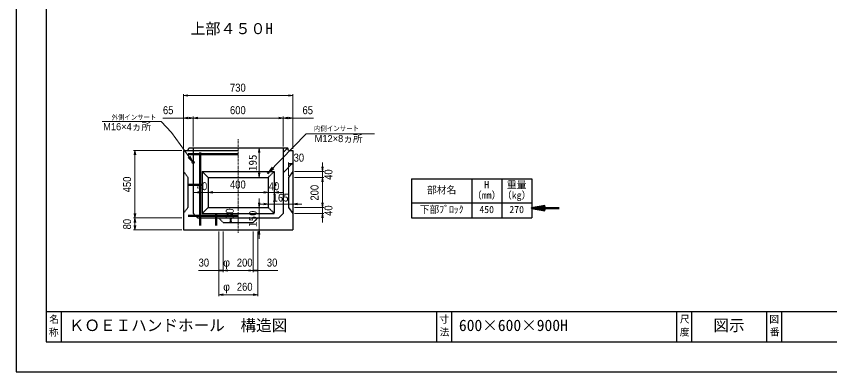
# Model space of a CAD drawing. Units: millimetres, scale not verified. Extents: x -210 to 210, y -148 to 148.
# Drawn here: x -210 to 61.1, y -148.5 to -30.2 of the extents above; entities that cross this region are included whole.
import ezdxf
from ezdxf.enums import TextEntityAlignment as Align

# ---------------------------------------------------------------- set-up
doc = ezdxf.new("R2010")
doc.units = ezdxf.units.MM
doc.linetypes.add('USER1', pattern=[12.95, 6.35, -3.175, 0.25, -3.175])
doc.linetypes.add('USER2', pattern=[4.7625, 3.175, -1.5875])
doc.layers.add('0-0', color=7, linetype='Continuous')
for name, color, linetype, lineweight in [('0-1_0', 9, 'Continuous', 25), ('0-2_dims', 2, 'Continuous', 13), ('0-3_pen1実線', 4, 'Continuous', 13), ('0-4_pen2実線', 3, 'Continuous', 13), ('0-5_pen3実線', 7, 'Continuous', 25), ('0-6_pen4実線', 6, 'Continuous', 25), ('0-7_pen1一点', 4, 'USER1', 13), ('0-8_pen2破線', 3, 'USER2', 25), ('0-A_鉄筋 1', 7, 'Continuous', 50), ('0-B_鉄筋 2', 7, 'USER2', 50)]:
    doc.layers.add(name, color=color, linetype=linetype, lineweight=lineweight)
doc.styles.add('ＭＳ ゴシック', font='')
doc.styles.add('ＭＳ Ｐゴシック', font='')
doc.styles.get('ＭＳ ゴシック').set_extended_font_data('MS Gothic')
doc.styles.get('ＭＳ Ｐゴシック').set_extended_font_data('MS PGothic')

# ---------------------------------------------------------------- blocks, each defined once
blk = doc.blocks.new('部分図 1')
at = {"layer": '0-1_0'}
blk.add_lwpolyline([(0, 0), (8400, 0), (8400, 5940), (0, 5940)], close=True, dxfattribs=at)
at = {"layer": '0-2_dims'}
for p, q in [((1114, 1484), (1114, 1848.95)), ((1844, 1484), (1844, 1848.95)), ((1844, 1838.95), (1114, 1838.95)), ((1114, 1688.95), (977.6, 1688.95)), ((1114, 1484), (1114, 1698.95)), ((1114, 1688.95), (1179, 1688.95)), ((1179, 1499), (1179, 1698.95)), ((1179, 1499), (1179, 1698.95)), ((1179, 1688.95), (1779, 1688.95)), ((1779, 1499), (1779, 1698.95)), ((1779, 1499), (1779, 1698.95)), ((1844, 1484), (1844, 1698.95)), ((1104, 1474), (781, 1474)), ((791, 1024), (791, 1474)), ((1814, 1304), (1814, 1394.1)), ((1814, 1384.1), (1844, 1384.1)), ((1844, 1344), (1844, 1394.1)), ((2040.35, 1334), (2040.35, 1394)), ((1854, 1334), (2050.35, 1334)), ((2040.35, 1294), (2040.35, 1334)), ((1854, 1294), (2050.35, 1294)), ((1854, 1294), (2050.35, 1294)), ((2040.35, 1294), (2040.35, 1234)), ((2040.35, 1294), (2040.35, 1094)), ((1239, 1194), (1179, 1194)), ((1239, 1194), (1239, 1184)), ((1279, 1194), (1239, 1194)), ((1279, 1194), (1279, 1204)), ((1279, 1194), (1279, 1184)), ((1279, 1194), (1339, 1194)), ((1279, 1194), (1679, 1194)), ((1679, 1194), (1619, 1194)), ((1679, 1194), (1679, 1204)), ((1679, 1194), (1679, 1204)), ((1679, 1194), (1719, 1194)), ((1719, 1194), (1719, 1204)), ((1719, 1194), (1779, 1194)), ((2040.35, 1094), (2040.35, 1154)), ((1854, 1094), (2050.35, 1094)), ((1854, 1094), (2050.35, 1094)), ((2040.35, 1094), (2040.35, 1054)), ((1854, 1054), (2050.35, 1054)), ((2040.35, 1054), (2040.35, 994)), ((1104, 1024), (781, 1024)), ((1104, 1024), (781, 1024)), ((791, 944), (791, 1024)), ((1429, 1024), (1439, 1024)), ((1429, 999.45), (1429, 994)), ((1429, 994), (1439, 994)), ((1104, 944), (781, 944)), ((1349, 934), (1349, 503)), ((1349, 934), (1349, 664)), ((1379, 934), (1379, 664)), ((1379, 934), (1379, 664)), ((1579, 934), (1579, 664)), ((1579, 934), (1579, 664)), ((1609, 934), (1609, 664)), ((1609, 934), (1609, 503)), ((1379, 674), (1579, 674)), ((1379, 674), (1379, 674)), ((1579, 674), (1579, 674)), ((1349, 513), (1609, 513))]:
    blk.add_line(p, q, dxfattribs=at)
at = {"layer": '0-2_dims', "lineweight": 18}
for p, q in [((966, 1666.99), (573.08, 1666.99)), ((1976, 1584.42), (2386.98, 1584.42)), ((1619, 1489), (1629, 1489)), ((1619, 1489), (1619, 1294)), ((1619, 1294), (1629, 1294)), ((1619, 1094), (1619, 1154)), ((1679, 1116.5), (1619, 1116.5)), ((1619, 1094), (1629, 1094)), ((1619, 1094), (1619, 944)), ((1679, 1134), (1679, 1106.5)), ((1679, 1116.5), (1844, 1116.5)), ((1844, 1116.5), (1844, 1106.5)), ((1844, 1116.5), (1904, 1116.5)), ((1619, 944), (1629, 944)), ((1619, 944), (1619, 884))]:
    blk.add_line(p, q, dxfattribs=at)
at = {"layer": '0-2_dims', "lineweight": 50}
blk.add_line((3435.05, 1089.59), (3618, 1089.59), dxfattribs=at)
at = {"layer": '0-2_dims'}
for points in [[(1144, 1843.95), (1114, 1838.95), (1144, 1833.95)], [(1814, 1833.95), (1844, 1838.95), (1814, 1843.95)], [(1144, 1693.95), (1114, 1688.95), (1144, 1683.95)], [(1149, 1683.95), (1179, 1688.95), (1149, 1693.95)], [(1209, 1693.95), (1179, 1688.95), (1209, 1683.95)], [(1749, 1683.95), (1779, 1688.95), (1749, 1693.95)], [(1809, 1693.95), (1779, 1688.95), (1809, 1683.95)], [(1779, 1688.95), (1844, 1688.95), (1980.4, 1688.95)], [(1814, 1683.95), (1844, 1688.95), (1814, 1693.95)], [(1179, 1394), (1034.07, 1594), (966, 1666.99)], [(1679, 1324), (1931, 1584.42), (1976, 1584.42)], [(796, 1444), (791, 1474), (786, 1444)], [(1146.52, 1426.04), (1179, 1394), (1158.67, 1434.84)], [(1704.9, 1361.55), (1679, 1324), (1715.68, 1351.12)], [(1844, 1389.1), (1814, 1384.1), (1844, 1379.1)], [(1814, 1379.1), (1844, 1384.1), (1814, 1389.1)], [(2035.35, 1364), (2040.35, 1334), (2045.35, 1364)], [(2045.35, 1264), (2040.35, 1294), (2035.35, 1264)], [(2045.35, 1264), (2040.35, 1294), (2035.35, 1264)], [(1209, 1189), (1239, 1194), (1209, 1199)], [(1309, 1199), (1279, 1194), (1309, 1189)], [(1309, 1199), (1279, 1194), (1309, 1189)], [(1649, 1189), (1679, 1194), (1649, 1199)], [(1649, 1189), (1679, 1194), (1649, 1199)], [(1749, 1199), (1719, 1194), (1749, 1189)], [(2035.35, 1124), (2040.35, 1094), (2045.35, 1124)], [(2035.35, 1124), (2040.35, 1094), (2045.35, 1124)], [(786, 1054), (791, 1024), (796, 1054)], [(2045.35, 1024), (2040.35, 1054), (2035.35, 1024)], [(796, 994), (791, 1024), (786, 994)], [(1434, 994), (1429, 1024), (1424, 994)], [(1424, 1024), (1429, 994), (1434, 1024)], [(786, 974), (791, 944), (796, 974)], [(1379, 674), (1349, 674), (1215.12, 674)], [(1349, 669), (1379, 674), (1349, 679)], [(1379, 679), (1349, 674), (1379, 669)], [(1409, 679), (1379, 674), (1409, 669)], [(1549, 669), (1579, 674), (1549, 679)], [(1609, 679), (1579, 674), (1609, 669)], [(1579, 669), (1609, 674), (1579, 679)], [(1579, 674), (1609, 674), (1742.88, 674)], [(1379, 518), (1349, 513), (1379, 508)], [(1579, 508), (1609, 513), (1579, 518)]]:
    blk.add_lwpolyline(points, dxfattribs=at)
at = {"layer": '0-2_dims', "lineweight": 18}
for points in [[(1624, 1459), (1619, 1489), (1614, 1459)], [(1614, 1324), (1619, 1294), (1624, 1324)], [(1614, 1124), (1619, 1094), (1624, 1124)], [(1649, 1111.5), (1679, 1116.5), (1649, 1121.5)], [(1874, 1121.5), (1844, 1116.5), (1874, 1111.5)], [(1624, 914), (1619, 944), (1614, 914)]]:
    blk.add_lwpolyline(points, dxfattribs=at)
at = {"layer": '0-2_dims', "lineweight": 50}
blk.add_lwpolyline([(3525.05, 1104.59), (3435.05, 1089.59), (3525.05, 1074.59)], dxfattribs=at)
at = {"layer": '0-3_pen1実線'}
for p, q in [((1779, 1459.59), (1808.41, 1489)), ((1779, 1324.89), (1844, 1389.89))]:
    blk.add_line(p, q, dxfattribs=at)
at = {"layer": '0-4_pen2実線'}
for centre, radius in [((1179, 1394), 8), ((1679, 1324), 6)]:
    blk.add_circle(centre, radius, dxfattribs=at)
at = {"layer": '0-5_pen3実線'}
for p, q in [((1114, 1474), (1479, 1474)), ((1114, 1474), (1114, 944)), ((1144, 1474), (1149, 1489)), ((1809, 1489), (1149, 1489)), ((1779, 1489), (1779, 1054)), ((1814, 1474), (1809, 1489)), ((1814, 1474), (1844, 1474)), ((1844, 1474), (1844, 944)), ((1239, 1334), (1479, 1334)), ((1239, 1334), (1279, 1294)), ((1844, 1334), (1814, 1294)), ((1279, 1294), (1279, 1094)), ((1279, 1294), (1479, 1294)), ((1814, 1294), (1814, 1094)), ((3035.05, 1284.59), (3035.05, 1024.59)), ((3235.05, 1284.59), (3235.05, 1024.59)), ((1239, 1054), (1279, 1094)), ((1279, 1094), (1479, 1094)), ((1814, 1094), (1844, 1054)), ((2635.05, 1124.59), (3435.05, 1124.59)), ((1779, 1054), (1749, 1024)), ((1479, 1024), (1749, 1024)), ((1479, 994), (1579, 994)), ((1609, 1024), (1579, 994)), ((1114, 944), (1844, 944)), ((300, 400), (300, 200)), ((2900, 400), (2900, 200)), ((4500, 400), (4500, 200)), ((5100, 400), (5100, 200))]:
    blk.add_line(p, q, dxfattribs=at)
blk.add_lwpolyline([(1239, 1334), (1239, 1054), (1479, 1054)], dxfattribs=at)
at = {"layer": '0-6_pen4実線'}
for p, q in [((2635.05, 1284.59), (3435.05, 1284.59)), ((2635.05, 1284.59), (2635.05, 1024.59)), ((3435.05, 1284.59), (3435.05, 1024.59)), ((2635.05, 1024.59), (3435.05, 1024.59)), ((200, 400), (8200, 400)), ((2800, 400), (2800, 200)), ((4400, 400), (4400, 200)), ((5000, 400), (5000, 200))]:
    blk.add_line(p, q, dxfattribs=at)
blk.add_lwpolyline([(200, 200), (8200, 200), (8200, 5740), (200, 5740)], close=True, dxfattribs=at)
at = {"layer": '0-7_pen1一点'}
blk.add_line((1479, 1547.72), (1479, 921), dxfattribs=at)
at = {"layer": '0-8_pen2破線'}
for p, q in [((1179, 1489), (1179, 1054)), ((1114, 1334), (1144, 1294)), ((1479, 1334), (1719, 1334)), ((1719, 1334), (1679, 1294)), ((1719, 1334), (1719, 1054)), ((1144, 1294), (1144, 1094)), ((1479, 1294), (1679, 1294)), ((1679, 1294), (1679, 1094)), ((1144, 1094), (1114, 1054)), ((1479, 1094), (1679, 1094)), ((1719, 1054), (1679, 1094)), ((1179, 1054), (1209, 1024)), ((1479, 1054), (1719, 1054)), ((1209, 1024), (1479, 1024))]:
    blk.add_line(p, q, dxfattribs=at)
blk.add_lwpolyline([(1349, 1024), (1379, 994), (1479, 994)], dxfattribs=at)
at = {"layer": '0-A_鉄筋 1'}
for p, q in [((1226.5, 1459), (1226.5, 1014)), ((1226.5, 1449), (1479, 1449)), ((1226.5, 1039), (1479, 1039)), ((1331.5, 1049), (1331.5, 1014))]:
    blk.add_line(p, q, dxfattribs=at)
at = {"layer": '0-B_鉄筋 2'}
for p, q in [((1226.5, 1449), (1146.5, 1449)), ((1146.5, 1244), (1236.5, 1244)), ((1731.5, 1244), (1721.5, 1244)), ((1226.5, 1039), (1146.5, 1039)), ((1226.5, 1014), (1226.5, 974)), ((1331.5, 1014), (1331.5, 974))]:
    blk.add_line(p, q, dxfattribs=at)
at = {"layer": '0-2_dims', "color": 7}
for s, height, style, p in [('上部４５０H', 73.31, 'ＭＳ ゴシック', (1161, 2226)), ('M16×4ヵ所', 47.21, 'ＭＳ Ｐゴシック', (579.02, 1593.8)), ('M12×8ヵ所', 47.21, 'ＭＳ Ｐゴシック', (1988.49, 1514.6)), ('165', 53.52, 'ＭＳ ゴシック', (1706.75, 1117)), ('φ', 53.32, 'ＭＳ Ｐゴシック', (1379, 684)), ('φ', 53.32, 'ＭＳ Ｐゴシック', (1379, 523))]:
    blk.add_text(s, height=height, dxfattribs=dict(at, style=style)).set_placement(p, align=Align.BOTTOM_LEFT)
at = {"layer": '0-2_dims', "color": 7, "style": 'ＭＳ Ｐゴシック', "width": 0.9}
for s, height, p in [('730', 53.32, (1424.45, 1848.95)), ('65', 53.32, (977.6, 1698.95)), ('600', 53.32, (1424.45, 1698.95)), ('65', 53.32, (1907.67, 1698.95)), ('外側インサート', 33.79, (635.13, 1666.99)), ('内側インサート', 34.13, (1983.86, 1592.87)), ('30', 53.32, (1848.27, 1382.74)), ('40', 53.32, (1202.64, 1192.64)), ('400', 53.32, (1424.45, 1204)), ('40', 53.32, (1682.64, 1192.64)), ('30', 53.32, (1215.12, 684)), ('200', 53.32, (1469.91, 684)), ('30', 53.32, (1670.16, 684)), ('260', 53.32, (1469.91, 523))]:
    blk.add_text(s, height=height, dxfattribs=at).set_placement(p, align=Align.BOTTOM_LEFT)
at = {"layer": '0-2_dims', "color": 7, "style": 'ＭＳ ゴシック'}
for s, p in [('195', (1618.5, 1336.75)), ('150', (1618.5, 964.25))]:
    blk.add_text(s, height=53.52, rotation=90, dxfattribs=at).set_placement(p, align=Align.BOTTOM_LEFT)
at = {"layer": '0-2_dims', "color": 7, "style": 'ＭＳ Ｐゴシック', "width": 0.9}
for s, p in [('40', (2123.07, 1277.64)), ('450', (781, 1194.45)), ('200', (2030.35, 1139.45)), ('30', (1465.36, 1017.64)), ('40', (2123.07, 1037.64)), ('80', (781, 947.64))]:
    blk.add_text(s, height=53.32, rotation=90, dxfattribs=at).set_placement(p, align=Align.BOTTOM_LEFT)
at = {"layer": '0-5_pen3実線', "style": 'ＭＳ ゴシック'}
for s, height, p in [('H', 47.65, (3118.8, 1207.09)), ('重量', 47.64, (3270.06, 1207.09)), ('部材名', 47.65, (2737.56, 1172.09)), ('（mm）', 47.66, (3037.54, 1137.08)), ('（kg）', 47.66, (3237.54, 1137.08)), ('下部ﾌﾞﾛｯｸ', 47.65, (2688.81, 1042.09)), ('450', 47.64, (3086.32, 1042.1)), ('270', 47.65, (3286.31, 1042.09)), ('名', 47.65, (220.57, 310.7)), ('寸', 47.59, (2819.4, 311.09)), ('ＫＯＥＩハンドホール\u3000構造図', 76.24, (350, 248)), ('600×600×900H', 76.24, (2950, 248)), ('尺', 47.61, (4422.2, 311.83)), ('図示', 76.23, (4646.03, 248.01)), ('図', 47.61, (5018.4, 311.33)), ('称', 47.62, (217.15, 224.87)), ('法', 47.62, (2821.7, 226.25)), ('度', 47.63, (4421.7, 226)), ('番', 47.61, (5022.2, 226.5))]:
    blk.add_text(s, height=height, dxfattribs=at).set_placement(p, align=Align.BOTTOM_LEFT)

msp = doc.modelspace()

# ---------------------------------------------------------------- block references
at = {"layer": '0-0', "xscale": 0.05, "yscale": 0.05}
msp.add_blockref('部分図 1', (-210, -148.5), dxfattribs=at)

doc.saveas('drawing.dxf')
